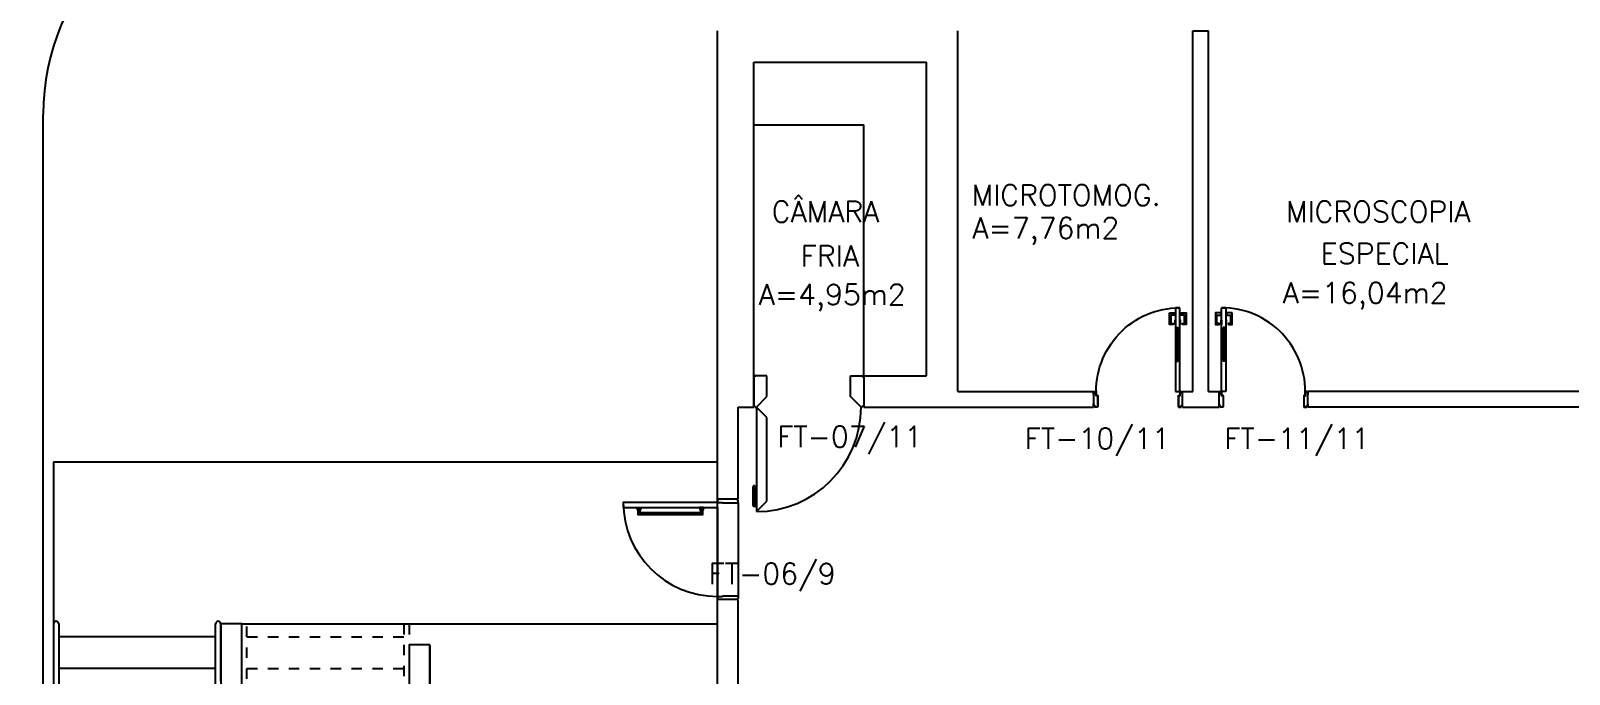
# Model space of a CAD drawing. Header units: millimetres. Extents: x 2128 to 2646, y 1972 to 2207.
# Drawn here: x 2292.04 to 2306.76, y 2109.21 to 2115.37 of the extents above; entities that cross this region are included whole.
import ezdxf

# ---------------------------------------------------------------- set-up
doc = ezdxf.new("R2010")
doc.units = ezdxf.units.MM
doc.linetypes.add('HIDDEN', pattern=[0.375, 0.25, -0.125])
for name, color, linetype in [('AR-ALV', 2, 'Continuous'), ('AR-CALÇADA', 1, 'Continuous'), ('AR-ESCADA', 2, 'Continuous'), ('AR-PF-maçaneta', 1, 'Continuous'), ('AR-PF-mov', 1, 'Continuous'), ('AR-PF-pm1', 2, 'Continuous'), ('AR-PF-soleira', 1, 'Continuous'), ('AR-PISO', 1, 'Continuous'), ('AR-PORTA', 1, 'Continuous'), ('CAMARA FRIA-CONG', 1, 'Continuous'), ('ENDEREÇO', 2, 'Continuous'), ('ES-GUARDACORPO', 2, 'Continuous'), ('es-linhacorte', 1, 'Continuous'), ('ES-PILAR', 3, 'Continuous'), ('Layer2', 2, 'Continuous'), ('maçaneta', 1, 'Continuous'), ('mov', 1, 'Continuous'), ('PM-PERFIL U-C', 2, 'Continuous'), ('PM-VIDRO', 2, 'Continuous'), ('pm1', 2, 'Continuous'), ('pm2', 2, 'Continuous'), ('PROJ2', 1, 'HIDDEN'), ('TEXTO', 2, 'Continuous'), ('Área', 2, 'Continuous')]:
    doc.layers.add(name, color=color, linetype=linetype)
doc.styles.add('UNB-100', font='simplex.shx', dxfattribs={"height": 0.2})
doc.styles.add('UNB1-100', font='simplex.shx', dxfattribs={"height": 0.2})

# ---------------------------------------------------------------- blocks, each defined once
blk = doc.blocks.new('pe100-alv-01p')
at = {"layer": 'maçaneta'}
for p, q in [((-0.025, 1.25), (-0.005, 1.25)), ((-0.025, 1.235), (-0.005, 1.235)), ((-0.005, 1.05), (-0.005, 1.235)), ((0.01, 1.065), (0.01, 1.235))]:
    blk.add_line(p, q, dxfattribs=at)
for centre, start, end in [((-0.005, 1.235), 360, 90), ((-0.005, 1.065), 270, 360)]:
    blk.add_arc(centre, 0.015, start, end, dxfattribs=at)
at = {"layer": 'mov'}
blk.add_arc((-0.025, 0.3), 1, 90, 180, dxfattribs=at)
at = {"layer": 'pm1'}
for p, q in [((-0.025, 1.3), (-0.125, 1.2)), ((-0.125, 1.2), (-0.125, 0.4)), ((-0.025, 1.3), (-0.025, 1.3)), ((-0.025, 0.3), (-0.025, 1.3)), ((-1.04, 0.3), (-1.025, 0.3)), ((-1.04, 0.3), (-1.04, 0.29)), ((-1.025, 0.3), (-0.925, 0.2)), ((-0.125, 0.4), (-0.025, 0.3)), ((-0.025, 0.3), (-0.125, 0.2)), ((-0.025, 0.3), (-0.025, 0.3)), ((-0.01, 0.3), (-0.025, 0.3)), ((-0.01, 0.3), (-0.01, 0.29)), ((-1.04, 0.29), (-1.05, 0.29)), ((-1.05, 0.01), (-1.05, 0.29)), ((-0.925, 0.2), (-0.925, 0)), ((-0.125, 0.2), (-0.125, 0)), ((-1.04, 0.01), (-1.05, 0.01)), ((-1.04, 0), (-1.04, 0.01)), ((-0.925, 0), (-1.04, 0)), ((-0.125, 0), (-0.01, 0)), ((-0.01, 0), (-0.01, 0.01))]:
    blk.add_line(p, q, dxfattribs=at)
at = {"layer": 'pm2'}
for p, q in [((-0.01, 0.29), (0, 0.29)), ((0, 0.01), (0, 0.29)), ((-0.01, 0.01), (0, 0.01))]:
    blk.add_line(p, q, dxfattribs=at)
blk = doc.blocks.new('ES-2P-1PAV-E')
for q in [(-2.95, -0.975), (-2.75, -1.575)]:
    blk.add_line((-2.75, -0.975), q)
at = {"layer": 'AR-PISO'}
for p, q in [((-6.35, 0.775), (0, 0.775)), ((-6.35, 0.775), (-6.35, -0.775)), ((0, -0.775), (0, 0.775)), ((-4.55, -0.775), (0, -0.775)), ((-4.8, -0.9), (-6.3, -0.9)), ((-4.8, -1.2), (-6.3, -1.2)), ((-4.8, -1.5), (-6.3, -1.5)), ((-4.8, -1.8), (-6.3, -1.8)), ((-4.8, -2.1), (-6.21, -2.1)), ((-4.8, -2.4), (-5.697, -2.4)), ((-4.8, -2.7), (-5.111, -2.7))]:
    blk.add_line(p, q, dxfattribs=at)
at = {"layer": 'ES-GUARDACORPO'}
for p, q in [((-6.35, -0.775), (-6.35, -2.018)), ((-6.3, -0.775), (-6.3, -2.048)), ((-4.8, -0.9), (-4.8, -0.775)), ((-4.8, -2.855), (-4.8, -0.9))]:
    blk.add_line(p, q, dxfattribs=at)
for centre in [(-6.325, -0.775), (-4.775, -0.775)]:
    blk.add_arc(centre, 0.025, 0, 180, dxfattribs=at)
at = {"layer": 'es-linhacorte'}
for p, q in [((-5.578, -2.47), (-6.569, -1.89)), ((-5.578, -2.418), (-5.578, -2.47)), ((-5.462, -2.596), (-5.578, -2.418)), ((-4.649, -2.931), (-5.48, -2.516)), ((-5.48, -2.516), (-5.462, -2.596))]:
    blk.add_line(p, q, dxfattribs=at)
at = {"layer": 'ES-PILAR'}
for p, q in [((-2.75, -1.575), (-2.95, -1.575)), ((-4.75, -3.9), (-4.55, -3.9))]:
    blk.add_line(p, q, dxfattribs=at)
for points in [[(-4.55, -1.35), (-4.55, -1.32), (-4.55, -0.775), (-4.75, -0.775), (-4.75, -1.32), (-4.75, -1.35), (-4.75, -3.9), (-4.55, -3.9)], [(-2.75, -0.975), (-2.95, -0.975), (-2.95, -1.575), (-2.75, -1.575)]]:
    blk.add_lwpolyline(points, close=True, dxfattribs=at)
at = {"layer": 'Layer2'}
for p, q in [((-4.75, -1.32), (-4.75, -0.775)), ((-4.55, -1.32), (-4.55, -0.775)), ((-4.75, -3.9), (-4.75, -1.35)), ((-4.55, -3.9), (-4.55, -1.35))]:
    blk.add_line(p, q, dxfattribs=at)
at = {"layer": 'PROJ2', "ltscale": 0.01}
for p, q in [((-4.5, -3.9), (-4.5, -0.775)), ((-3, -0.775), (-3, -5.55)), ((-2.95, -0.775), (-2.95, -5.6)), ((-4.5, -0.9), (-3, -0.9)), ((-4.5, -1.2), (-3, -1.2)), ((-4.5, -1.5), (-3, -1.5)), ((-4.5, -1.8), (-3, -1.8)), ((-6.35, -2.018), (-6.35, -5.6)), ((-6.3, -2.048), (-6.3, -5.55)), ((-6.21, -2.1), (-6.3, -2.1)), ((-4.5, -2.1), (-3, -2.1)), ((-5.697, -2.4), (-6.3, -2.4)), ((-4.5, -2.4), (-3, -2.4)), ((-5.111, -2.7), (-6.3, -2.7)), ((-4.5, -2.7), (-3, -2.7)), ((-4.8, -3.9), (-4.8, -2.855)), ((-4.8, -3), (-6.3, -3)), ((-4.5, -3), (-3, -3)), ((-4.8, -3.3), (-6.3, -3.3)), ((-4.5, -3.3), (-3, -3.3)), ((-4.8, -3.6), (-6.3, -3.6)), ((-4.5, -3.6), (-3, -3.6)), ((-4.8, -3.9), (-6.3, -3.9)), ((-4.8, -3.9), (-4.8, -4.025)), ((-4.75, -3.9), (-4.75, -4.025)), ((-4.55, -3.9), (-4.55, -4.025)), ((-4.5, -3.9), (-4.5, -4.025)), ((-4.5, -3.9), (-3, -3.9)), ((-6.3, -5.55), (-3, -5.55)), ((-6.35, -5.6), (-2.95, -5.6))]:
    blk.add_line(p, q, dxfattribs=at)
for centre in [(-4.775, -4.025), (-4.525, -4.025)]:
    blk.add_arc(centre, 0.025, 180, 0, dxfattribs=at)
blk = doc.blocks.new('pcf-alv-01p-dir')
at = {"layer": 'AR-PF-maçaneta'}
blk.add_line((0.83, 0.342), (0.83, 0.957), dxfattribs=at)
for points in [[(0.83, 0.357), (0.87, 0.357), (0.87, 0.342), (0.81, 0.342), (0.81, 0.957), (0.87, 0.957), (0.87, 0.942), (0.83, 0.942)], [(0.87, 0.957), (0.855, 0.957), (0.855, 0.962), (0.865, 0.967), (0.88, 0.967), (0.88, 0.932), (0.865, 0.932), (0.855, 0.937), (0.855, 0.942), (0.87, 0.942)], [(0.87, 0.342), (0.855, 0.342), (0.855, 0.337), (0.865, 0.332), (0.88, 0.332), (0.88, 0.367), (0.865, 0.367), (0.855, 0.362), (0.855, 0.357), (0.87, 0.357)]]:
    blk.add_lwpolyline(points, dxfattribs=at)
at = {"layer": 'AR-PF-mov'}
blk.add_arc((0.93, 0.2), 0.9, 90, 180, dxfattribs=at)
at = {"layer": 'AR-PF-pm1'}
for p, q in [((0, 0.01), (0, 0.19)), ((0.01, 0.19), (0, 0.19)), ((0.01, 0.2), (0.03, 0.2)), ((0.01, 0.2), (0.01, 0.19)), ((0.03, 0.2), (0.03, 0.15)), ((0.03, 0.15), (0.035, 0.15)), ((0.035, 0.15), (0.035, 0)), ((0.93, 0.15), (0.925, 0.15)), ((0.925, 0.15), (0.925, 0)), ((0.95, 0.2), (0.93, 0.2)), ((0.93, 0.2), (0.93, 0.15)), ((0.95, 0.2), (0.95, 0.19)), ((0.95, 0.19), (0.96, 0.19)), ((0.96, 0.01), (0.96, 0.19)), ((0.01, 0.01), (0, 0.01)), ((0.01, 0), (0.01, 0.01)), ((0.035, 0), (0.01, 0)), ((0.925, 0), (0.95, 0)), ((0.95, 0), (0.95, 0.01)), ((0.95, 0.01), (0.96, 0.01))]:
    blk.add_line(p, q, dxfattribs=at)
blk.add_lwpolyline([(0.88, 1.1), (0.88, 0.2), (0.93, 0.2), (0.93, 1.1)], close=True, dxfattribs=at)
at = {"layer": 'AR-PF-soleira'}
for p, q in [((0.88, 0.2), (0.03, 0.2)), ((0.925, 0), (0.035, 0))]:
    blk.add_line(p, q, dxfattribs=at)
blk = doc.blocks.new('PM3V')
at = {"layer": 'maçaneta'}
for points in [[(0.02, 0.9), (-0.035, 0.9), (-0.035, 0.79), (0, 0.79), (0, 0.8), (-0.02, 0.8), (-0.02, 0.879, -0.414214), (-0.018, 0.88), (0.02, 0.88)], [(0.125, 0.9), (0.07, 0.9), (0.07, 0.88), (0.109, 0.88, -0.414214), (0.11, 0.879), (0.11, 0.8), (0.09, 0.8), (0.09, 0.79), (0.125, 0.79)]]:
    blk.add_lwpolyline(points, format="xyb", close=True, dxfattribs=at)
for points in [[(0.02, 0.79), (0.02, 0.83), (0.025, 0.83), (0.025, 0.79)], [(0.07, 0.79), (0.07, 0.83), (0.065, 0.83), (0.065, 0.79)]]:
    blk.add_lwpolyline(points, close=True, dxfattribs=at)
at = {"layer": 'mov'}
blk.add_arc((0.025, 0.15), 0.8, 356.8472, 90, dxfattribs=at)
at = {"layer": 'PM-PERFIL U-C'}
for p, q in [((0.01, 0.14), (0.01, 0.149)), ((0.012, 0.15), (0.024, 0.15)), ((0.012, 0.148), (0.012, 0.14)), ((0.023, 0.148), (0.012, 0.148)), ((0.023, 0.109), (0.023, 0.148)), ((0.025, 0.149), (0.025, 0.109)), ((0.825, 0.149), (0.825, 0.109)), ((0.839, 0.15), (0.827, 0.15)), ((0.827, 0.148), (0.838, 0.148)), ((0.827, 0.109), (0.827, 0.148)), ((0.838, 0.148), (0.838, 0.14)), ((0.84, 0.14), (0.84, 0.149)), ((0, 0.12), (0, 0.139)), ((0.002, 0.12), (0, 0.12)), ((0, 0.03), (0.002, 0.03)), ((0, 0.012), (0, 0.03)), ((0.002, 0.14), (0.01, 0.14)), ((0.002, 0.138), (0.002, 0.12)), ((0.011, 0.138), (0.002, 0.138)), ((0.002, 0.03), (0.002, 0.012)), ((0.002, 0.012), (0.011, 0.012)), ((0.01, 0.01), (0.002, 0.01)), ((0.01, 0.002), (0.01, 0.01)), ((0.012, 0.011), (0.012, 0.002)), ((0.012, 0.002), (0.038, 0.002)), ((0.038, 0), (0.012, 0)), ((0.038, 0.109), (0.025, 0.109)), ((0.038, 0.107), (0.025, 0.107)), ((0.038, 0.107), (0.038, 0.002)), ((0.04, 0.108), (0.04, 0.002)), ((0.81, 0.108), (0.81, 0.002)), ((0.812, 0.109), (0.825, 0.109)), ((0.812, 0.107), (0.826, 0.107)), ((0.812, 0.107), (0.812, 0.002)), ((0.838, 0.002), (0.812, 0.002)), ((0.812, 0), (0.839, 0)), ((0.838, 0.011), (0.838, 0.002)), ((0.849, 0.14), (0.84, 0.14)), ((0.84, 0.138), (0.848, 0.138)), ((0.848, 0.012), (0.84, 0.012)), ((0.84, 0.002), (0.84, 0.01)), ((0.84, 0.01), (0.849, 0.01)), ((0.848, 0.138), (0.848, 0.12)), ((0.848, 0.12), (0.85, 0.12)), ((0.85, 0.03), (0.848, 0.03)), ((0.848, 0.03), (0.848, 0.012)), ((0.85, 0.12), (0.85, 0.139)), ((0.85, 0.012), (0.85, 0.03))]:
    blk.add_line(p, q, dxfattribs=at)
for centre, start, end in [((0.012, 0.149), 90, 180), ((0.024, 0.149), 360, 90), ((0.827, 0.149), 90, 180), ((0.839, 0.149), 0, 90), ((0.002, 0.139), 90, 180), ((0.002, 0.012), 180, 270), ((0.012, 0.002), 180, 270), ((0.011, 0.14), 270, 0), ((0.011, 0.011), 0, 90), ((0.025, 0.109), 180, 270), ((0.038, 0.002), 269.9386, 0), ((0.038, 0.108), 0, 90), ((0.812, 0.108), 90, 180), ((0.812, 0.002), 180, 270.0614), ((0.826, 0.109), 270, 0), ((0.84, 0.14), 180, 270), ((0.84, 0.011), 90, 180), ((0.839, 0.002), 270, 0), ((0.849, 0.139), 0, 90), ((0.849, 0.012), 270, 0)]:
    blk.add_arc(centre, 0.0015, start, end, dxfattribs=at)
at = {"layer": 'PM-VIDRO', "color": 1}
for p, q in [((0.04, 0.45), (0.04, 0.75)), ((0.05, 0.75), (0.05, 0.45))]:
    blk.add_line(p, q, dxfattribs=at)
at = {"layer": 'pm1'}
for p, q in [((0.025, 0.95), (0.065, 0.95)), ((0.025, 0.75), (0.025, 0.95)), ((0.065, 0.95), (0.065, 0.76)), ((0.04, 0.75), (0.025, 0.75)), ((0.065, 0.76), (0.04, 0.76)), ((0.04, 0.75), (0.04, 0.76)), ((0.05, 0.76), (0.05, 0.75)), ((0.065, 0.75), (0.05, 0.75)), ((0.065, 0.76), (0.065, 0.75)), ((0.025, 0.15), (0.025, 0.45)), ((0.04, 0.45), (0.025, 0.45)), ((0.04, 0.44), (0.04, 0.45)), ((0.065, 0.45), (0.05, 0.45)), ((0.05, 0.45), (0.05, 0.44)), ((0.065, 0.45), (0.065, 0.44)), ((0.065, 0.44), (0.04, 0.44)), ((0.065, 0.44), (0.065, 0.15)), ((0.065, 0.15), (0.025, 0.15))]:
    blk.add_line(p, q, dxfattribs=at)
at = {"layer": 'pm2'}
for p, q in [((0.025, 0.45), (0.025, 0.75)), ((0.065, 0.75), (0.065, 0.45)), ((0.025, 0.15), (0.025, 0.109)), ((0.025, 0.109), (0.035, 0.109)), ((0.825, 0.109), (0.815, 0.109)), ((0.815, 0), (0.84, 0)), ((0.84, 0.01), (0.85, 0.01)), ((0.84, 0), (0.84, 0.01))]:
    blk.add_line(p, q, dxfattribs=at)

msp = doc.modelspace()

# ---------------------------------------------------------------- linework, layer by layer
at = {"layer": 'AR-ALV'}
for p, q in [((2298.611, 2110.883), (2298.611, 2115.365)), ((2300.911, 2111.915), (2300.911, 2115.365)), ((2303.161, 2111.915), (2303.161, 2115.365)), ((2303.161, 2115.365), (2303.311, 2115.365)), ((2303.311, 2111.915), (2303.311, 2115.365)), ((2298.961, 2115.065), (2300.611, 2115.065)), ((2298.961, 2111.765), (2298.961, 2115.065)), ((2300.611, 2112.065), (2300.611, 2115.065)), ((2300.011, 2112.065), (2300.011, 2111.765)), ((2300.011, 2112.065), (2300.611, 2112.065)), ((2300.911, 2111.915), (2302.211, 2111.915)), ((2302.211, 2111.915), (2302.211, 2111.765)), ((2303.061, 2111.765), (2303.061, 2111.915)), ((2303.061, 2111.915), (2303.161, 2111.915)), ((2303.311, 2111.915), (2303.411, 2111.915)), ((2303.411, 2111.765), (2303.411, 2111.915)), ((2307.961, 2111.915), (2304.261, 2111.915)), ((2304.261, 2111.765), (2304.261, 2111.915)), ((2298.811, 2110.883), (2298.811, 2111.765)), ((2298.811, 2111.765), (2298.961, 2111.765)), ((2300.011, 2111.765), (2302.211, 2111.765)), ((2303.061, 2111.765), (2303.411, 2111.765)), ((2308.811, 2111.765), (2304.261, 2111.765)), ((2298.811, 2110.883), (2298.611, 2110.883)), ((2298.611, 2109.04), (2298.611, 2109.923)), ((2298.811, 2109.923), (2298.611, 2109.923)), ((2298.811, 2109.04), (2298.811, 2109.923))]:
    msp.add_line(p, q, dxfattribs=at)
at = {"layer": 'AR-CALÇADA'}
msp.add_line((2292.161, 2100.715), (2292.161, 2114.565), dxfattribs=at)
msp.add_arc((2294.361, 2114.565), 2.2, 90, 180, dxfattribs=at)
at = {"layer": 'CAMARA FRIA-CONG'}
for p in [(2298.961, 2114.465), (2300.011, 2112.065)]:
    msp.add_line(p, (2300.011, 2114.465), dxfattribs=at)

# ---------------------------------------------------------------- block references
at = {"layer": 'AR-ESCADA'}
msp.add_blockref('ES-2P-1PAV-E', (2298.611, 2110.465), dxfattribs=at)
at = {"layer": 'AR-PORTA', "xscale": -1}
msp.add_blockref('PM3V', (2303.061, 2111.765), dxfattribs=at)
at = {"layer": 'AR-PORTA'}
msp.add_blockref('PM3V', (2303.411, 2111.765), dxfattribs=at)
for name, p, rotation in [('pe100-alv-01p', (2298.961, 2112.065), 180), ('pcf-alv-01p-dir', (2298.811, 2109.923), 90)]:
    msp.add_blockref(name, p, dxfattribs=dict(at, rotation=rotation))

# ---------------------------------------------------------------- texts
at = {"layer": 'ENDEREÇO', "style": 'UNB1-100'}
for s, p in [('FT-07/11', (2299.183, 2111.381)), ('FT-10/11', (2301.552, 2111.364)), ('FT-11/11', (2303.462, 2111.364)), ('FT-06/9', (2298.527, 2110.07))]:
    msp.add_text(s, height=0.2, dxfattribs=at).set_placement(p)
at = {"layer": 'TEXTO', "style": 'UNB-100'}
for s, p in [('MICROTOMOG.', (2301.044, 2113.692)), ('CÂMARA', (2299.131, 2113.534)), ('MICROSCOPIA', (2304.051, 2113.534)), ('FRIA', (2299.409, 2113.11)), ('ESPECIAL', (2304.384, 2113.134))]:
    msp.add_text(s, height=0.2, dxfattribs=at).set_placement(p)
at = {"layer": 'Área', "style": 'UNB-100'}
for s, p in [('A=7,76m2', (2301.051, 2113.377)), ('A=16,04m2', (2304.02, 2112.758)), ('A=4,95m2', (2299.007, 2112.742))]:
    msp.add_text(s, height=0.2, dxfattribs=at).set_placement(p)

doc.saveas('drawing.dxf')
